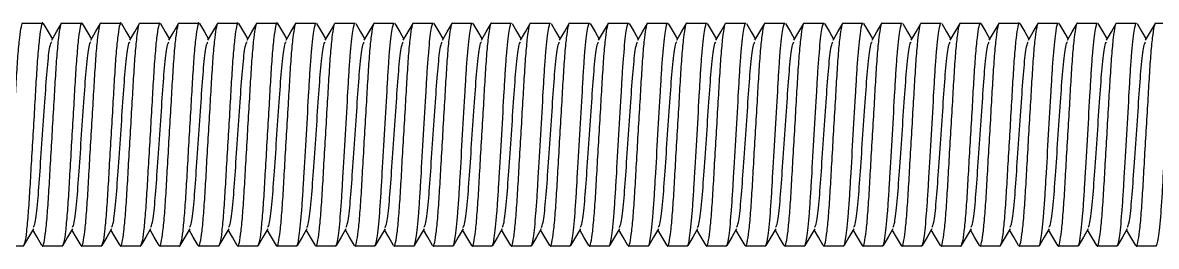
# Model space of a CAD drawing. Header units: inches. Extents: x 2 to 932, y -3 to 1338.
# Drawn here: x 812.16 to 832.47, y 219.99 to 224.01 of the extents above; entities that cross this region are included whole.
import ezdxf

# ---------------------------------------------------------------- set-up
doc = ezdxf.new("R2010")
doc.units = ezdxf.units.IN
doc.header["$MEASUREMENT"] = 0

msp = doc.modelspace()

# ---------------------------------------------------------------- linework, layer by layer
at = {"color": 2}
for p, q in [((812.16, 223.999), (812.514, 223.999)), ((812.524, 223.99), (812.611, 223.839)), ((812.763, 223.84), (812.851, 223.991)), ((812.86, 223.999), (813.214, 223.999)), ((813.223, 223.991), (813.311, 223.84)), ((813.463, 223.839), (813.55, 223.99)), ((813.56, 223.999), (813.914, 223.999)), ((813.924, 223.99), (814.011, 223.839)), ((814.163, 223.84), (814.251, 223.991)), ((814.26, 223.999), (814.614, 223.999)), ((814.623, 223.991), (814.711, 223.84)), ((814.863, 223.839), (814.95, 223.99)), ((814.96, 223.999), (815.314, 223.999)), ((815.324, 223.99), (815.411, 223.839)), ((815.563, 223.84), (815.651, 223.991)), ((815.66, 223.999), (816.014, 223.999)), ((816.023, 223.991), (816.111, 223.84)), ((816.263, 223.839), (816.35, 223.99)), ((816.36, 223.999), (816.714, 223.999)), ((816.724, 223.99), (816.811, 223.839)), ((816.963, 223.84), (817.051, 223.991)), ((817.06, 223.999), (817.414, 223.999)), ((817.423, 223.991), (817.511, 223.84)), ((817.663, 223.839), (817.75, 223.99)), ((817.76, 223.999), (818.114, 223.999)), ((818.124, 223.99), (818.211, 223.839)), ((818.363, 223.84), (818.451, 223.991)), ((818.46, 223.999), (818.814, 223.999)), ((818.823, 223.991), (818.911, 223.84)), ((819.063, 223.839), (819.15, 223.99)), ((819.16, 223.999), (819.514, 223.999)), ((819.524, 223.99), (819.611, 223.839)), ((819.763, 223.84), (819.851, 223.991)), ((819.86, 223.999), (820.214, 223.999)), ((820.223, 223.991), (820.311, 223.84)), ((820.463, 223.839), (820.55, 223.99)), ((820.56, 223.999), (820.914, 223.999)), ((820.924, 223.99), (821.011, 223.839)), ((821.163, 223.84), (821.251, 223.991)), ((821.26, 223.999), (821.614, 223.999)), ((821.623, 223.991), (821.711, 223.84)), ((821.863, 223.839), (821.95, 223.99)), ((821.96, 223.999), (822.314, 223.999)), ((822.324, 223.99), (822.411, 223.839)), ((822.563, 223.84), (822.651, 223.991)), ((822.66, 223.999), (823.014, 223.999)), ((823.023, 223.991), (823.111, 223.84)), ((823.263, 223.839), (823.35, 223.99)), ((823.36, 223.999), (823.714, 223.999)), ((823.724, 223.99), (823.811, 223.839)), ((823.963, 223.84), (824.051, 223.991)), ((824.06, 223.999), (824.414, 223.999)), ((824.423, 223.991), (824.511, 223.84)), ((824.663, 223.839), (824.75, 223.99)), ((824.76, 223.999), (825.114, 223.999)), ((825.124, 223.99), (825.211, 223.839)), ((825.363, 223.84), (825.451, 223.991)), ((825.46, 223.999), (825.814, 223.999)), ((825.823, 223.991), (825.911, 223.84)), ((826.063, 223.839), (826.15, 223.99)), ((826.16, 223.999), (826.514, 223.999)), ((826.524, 223.99), (826.611, 223.839)), ((826.763, 223.84), (826.851, 223.991)), ((826.86, 223.999), (827.214, 223.999)), ((827.223, 223.991), (827.311, 223.84)), ((827.463, 223.839), (827.551, 223.99)), ((827.56, 223.999), (827.914, 223.999)), ((827.924, 223.99), (828.011, 223.839)), ((828.163, 223.84), (828.251, 223.991)), ((828.26, 223.999), (828.614, 223.999)), ((828.623, 223.991), (828.711, 223.84)), ((828.863, 223.84), (828.951, 223.99)), ((828.96, 223.999), (829.314, 223.999)), ((829.324, 223.99), (829.411, 223.839)), ((829.563, 223.84), (829.651, 223.991)), ((829.66, 223.999), (830.014, 223.999)), ((830.023, 223.991), (830.111, 223.84)), ((830.263, 223.84), (830.351, 223.99)), ((830.36, 223.999), (830.714, 223.999)), ((830.724, 223.99), (830.811, 223.84)), ((830.963, 223.84), (831.051, 223.991)), ((831.06, 223.999), (831.414, 223.999)), ((831.423, 223.991), (831.511, 223.84)), ((831.663, 223.84), (831.751, 223.991)), ((831.76, 223.999), (832.114, 223.999)), ((832.124, 223.99), (832.211, 223.84)), ((832.363, 223.84), (832.451, 223.991)), ((832.46, 223.999), (832.814, 223.999)), ((812.611, 223.839), (812.687, 223.709)), ((812.676, 223.689), (812.763, 223.84)), ((813.311, 223.84), (813.387, 223.709)), ((813.376, 223.689), (813.463, 223.839)), ((814.011, 223.839), (814.087, 223.709)), ((814.076, 223.689), (814.163, 223.84)), ((814.711, 223.84), (814.787, 223.709)), ((814.776, 223.689), (814.863, 223.839)), ((815.411, 223.839), (815.487, 223.709)), ((815.476, 223.689), (815.563, 223.84)), ((816.111, 223.84), (816.187, 223.709)), ((816.176, 223.689), (816.263, 223.839)), ((816.811, 223.839), (816.887, 223.709)), ((816.876, 223.689), (816.963, 223.84)), ((817.511, 223.84), (817.587, 223.709)), ((817.575, 223.689), (817.663, 223.839)), ((818.211, 223.839), (818.287, 223.709)), ((818.276, 223.689), (818.363, 223.84)), ((818.911, 223.84), (818.987, 223.709)), ((818.976, 223.689), (819.063, 223.839)), ((819.611, 223.839), (819.687, 223.709)), ((819.676, 223.689), (819.763, 223.84)), ((820.311, 223.84), (820.387, 223.709)), ((820.376, 223.689), (820.463, 223.839)), ((821.011, 223.839), (821.087, 223.709)), ((821.076, 223.689), (821.163, 223.84)), ((821.711, 223.84), (821.787, 223.709)), ((821.776, 223.689), (821.863, 223.839)), ((822.411, 223.839), (822.487, 223.709)), ((822.476, 223.689), (822.563, 223.84)), ((823.111, 223.84), (823.187, 223.709)), ((823.176, 223.689), (823.263, 223.839)), ((823.811, 223.839), (823.887, 223.709)), ((823.876, 223.689), (823.963, 223.84)), ((824.511, 223.84), (824.587, 223.709)), ((824.576, 223.689), (824.663, 223.839)), ((825.211, 223.839), (825.287, 223.709)), ((825.276, 223.689), (825.363, 223.84)), ((825.911, 223.84), (825.987, 223.709)), ((825.976, 223.689), (826.063, 223.839)), ((826.611, 223.839), (826.687, 223.709)), ((826.676, 223.689), (826.763, 223.84)), ((827.311, 223.84), (827.387, 223.709)), ((827.376, 223.689), (827.463, 223.839)), ((828.011, 223.839), (828.087, 223.709)), ((828.076, 223.689), (828.163, 223.84)), ((828.711, 223.84), (828.787, 223.709)), ((828.776, 223.689), (828.863, 223.84)), ((829.411, 223.839), (829.487, 223.709)), ((829.476, 223.689), (829.563, 223.84)), ((830.111, 223.84), (830.187, 223.709)), ((830.176, 223.689), (830.263, 223.84)), ((830.811, 223.84), (830.887, 223.709)), ((830.876, 223.689), (830.963, 223.84)), ((831.511, 223.84), (831.587, 223.709)), ((831.576, 223.689), (831.663, 223.84)), ((832.211, 223.84), (832.287, 223.709)), ((832.276, 223.689), (832.363, 223.84)), ((812.348, 220.309), (812.261, 220.158)), ((812.413, 220.158), (812.337, 220.29)), ((813.048, 220.309), (812.961, 220.158)), ((813.114, 220.158), (813.037, 220.29)), ((813.748, 220.309), (813.661, 220.158)), ((813.813, 220.158), (813.737, 220.29)), ((814.448, 220.309), (814.361, 220.158)), ((814.514, 220.158), (814.437, 220.29)), ((815.148, 220.309), (815.061, 220.158)), ((815.213, 220.158), (815.137, 220.29)), ((815.848, 220.309), (815.761, 220.158)), ((815.914, 220.158), (815.837, 220.29)), ((816.548, 220.309), (816.461, 220.158)), ((816.613, 220.158), (816.537, 220.29)), ((817.248, 220.309), (817.161, 220.158)), ((817.314, 220.158), (817.237, 220.29)), ((817.948, 220.309), (817.861, 220.158)), ((818.013, 220.158), (817.937, 220.29)), ((818.648, 220.309), (818.561, 220.158)), ((818.714, 220.158), (818.637, 220.29)), ((819.348, 220.309), (819.261, 220.158)), ((819.413, 220.158), (819.337, 220.29)), ((820.048, 220.309), (819.961, 220.158)), ((820.114, 220.158), (820.037, 220.29)), ((820.748, 220.309), (820.661, 220.158)), ((820.813, 220.158), (820.737, 220.29)), ((821.448, 220.309), (821.361, 220.158)), ((821.514, 220.158), (821.437, 220.29)), ((822.148, 220.309), (822.061, 220.158)), ((822.213, 220.158), (822.137, 220.29)), ((822.848, 220.309), (822.761, 220.158)), ((822.914, 220.158), (822.837, 220.29)), ((823.548, 220.309), (823.461, 220.158)), ((823.613, 220.158), (823.537, 220.29)), ((824.248, 220.309), (824.161, 220.158)), ((824.313, 220.158), (824.237, 220.29)), ((824.948, 220.309), (824.861, 220.158)), ((825.013, 220.158), (824.937, 220.29)), ((825.648, 220.309), (825.561, 220.158)), ((825.713, 220.158), (825.637, 220.29)), ((826.348, 220.309), (826.261, 220.158)), ((826.413, 220.158), (826.337, 220.29)), ((827.048, 220.309), (826.961, 220.158)), ((827.113, 220.158), (827.037, 220.29)), ((827.748, 220.309), (827.661, 220.158)), ((827.813, 220.158), (827.737, 220.29)), ((828.448, 220.309), (828.361, 220.158)), ((828.513, 220.159), (828.437, 220.29)), ((829.148, 220.309), (829.061, 220.158)), ((829.213, 220.158), (829.137, 220.29)), ((829.848, 220.309), (829.761, 220.158)), ((829.913, 220.159), (829.837, 220.29)), ((830.548, 220.309), (830.461, 220.159)), ((830.613, 220.158), (830.537, 220.29)), ((831.248, 220.309), (831.161, 220.158)), ((831.313, 220.159), (831.237, 220.29)), ((831.948, 220.309), (831.861, 220.159)), ((832.013, 220.158), (831.937, 220.29)), ((812.164, 219.999), (811.81, 219.999)), ((812.261, 220.158), (812.173, 220.007)), ((812.501, 220.008), (812.413, 220.158)), ((812.864, 219.999), (812.51, 219.999)), ((812.961, 220.158), (812.873, 220.008)), ((813.201, 220.007), (813.114, 220.158)), ((813.564, 219.999), (813.21, 219.999)), ((813.661, 220.158), (813.573, 220.007)), ((813.901, 220.008), (813.813, 220.158)), ((814.264, 219.999), (813.91, 219.999)), ((814.361, 220.158), (814.273, 220.007)), ((814.601, 220.007), (814.514, 220.158)), ((814.964, 219.999), (814.61, 219.999)), ((815.061, 220.158), (814.973, 220.007)), ((815.301, 220.007), (815.213, 220.158)), ((815.664, 219.999), (815.31, 219.999)), ((815.761, 220.158), (815.673, 220.007)), ((816.001, 220.007), (815.914, 220.158)), ((816.364, 219.999), (816.01, 219.999)), ((816.461, 220.158), (816.373, 220.007)), ((816.701, 220.007), (816.613, 220.158)), ((817.064, 219.999), (816.71, 219.999)), ((817.161, 220.158), (817.073, 220.007)), ((817.401, 220.007), (817.314, 220.158)), ((817.764, 219.999), (817.41, 219.999)), ((817.861, 220.158), (817.773, 220.007)), ((818.101, 220.007), (818.013, 220.158)), ((818.464, 219.999), (818.11, 219.999)), ((818.561, 220.158), (818.473, 220.007)), ((818.801, 220.007), (818.714, 220.158)), ((819.164, 219.999), (818.81, 219.999)), ((819.261, 220.158), (819.173, 220.007)), ((819.501, 220.007), (819.413, 220.158)), ((819.864, 219.999), (819.51, 219.999)), ((819.961, 220.158), (819.873, 220.007)), ((820.201, 220.007), (820.114, 220.158)), ((820.564, 219.999), (820.21, 219.999)), ((820.661, 220.158), (820.573, 220.007)), ((820.901, 220.007), (820.813, 220.158)), ((821.264, 219.999), (820.91, 219.999)), ((821.361, 220.158), (821.273, 220.007)), ((821.601, 220.007), (821.514, 220.158)), ((821.964, 219.999), (821.61, 219.999)), ((822.061, 220.158), (821.973, 220.007)), ((822.301, 220.007), (822.213, 220.158)), ((822.664, 219.999), (822.31, 219.999)), ((822.761, 220.158), (822.673, 220.007)), ((823.001, 220.007), (822.914, 220.158)), ((823.364, 219.999), (823.01, 219.999)), ((823.461, 220.158), (823.373, 220.007)), ((823.701, 220.007), (823.613, 220.158)), ((824.064, 219.999), (823.71, 219.999)), ((824.161, 220.158), (824.073, 220.007)), ((824.401, 220.007), (824.313, 220.158)), ((824.764, 219.999), (824.41, 219.999)), ((824.861, 220.158), (824.773, 220.008)), ((825.101, 220.007), (825.013, 220.158)), ((825.464, 219.999), (825.11, 219.999)), ((825.561, 220.158), (825.473, 220.007)), ((825.801, 220.008), (825.713, 220.158)), ((826.164, 219.999), (825.81, 219.999)), ((826.261, 220.158), (826.173, 220.008)), ((826.501, 220.007), (826.413, 220.158)), ((826.864, 219.999), (826.51, 219.999)), ((826.961, 220.158), (826.873, 220.007)), ((827.201, 220.008), (827.113, 220.158)), ((827.564, 219.999), (827.21, 219.999)), ((827.661, 220.158), (827.573, 220.008)), ((827.901, 220.007), (827.813, 220.158)), ((828.264, 219.999), (827.91, 219.999)), ((828.361, 220.158), (828.273, 220.007)), ((828.601, 220.008), (828.513, 220.159)), ((828.964, 219.999), (828.61, 219.999)), ((829.061, 220.158), (828.973, 220.008)), ((829.301, 220.007), (829.213, 220.158)), ((829.664, 219.999), (829.31, 219.999)), ((829.761, 220.158), (829.673, 220.007)), ((830.001, 220.008), (829.913, 220.159)), ((830.364, 219.999), (830.01, 219.999)), ((830.461, 220.159), (830.374, 220.008)), ((830.701, 220.007), (830.613, 220.158)), ((831.064, 219.999), (830.71, 219.999)), ((831.161, 220.158), (831.073, 220.008)), ((831.401, 220.008), (831.313, 220.159)), ((831.764, 219.999), (831.41, 219.999)), ((831.861, 220.159), (831.774, 220.008)), ((832.101, 220.007), (832.013, 220.158)), ((832.464, 219.999), (832.11, 219.999))]:
    msp.add_line(p, q, dxfattribs=at)
for points, knots in [([(811.801, 220.023), (811.804, 220.013), (811.816, 219.976), (811.838, 220.05), (811.869, 220.245), (811.9, 220.571), (811.927, 220.988), (811.954, 221.473), (811.985, 221.999), (812.016, 222.526), (812.044, 223.01), (812.071, 223.427), (812.102, 223.755), (812.133, 223.943), (812.151, 224.021), (812.16, 223.999), (812.16, 223.999)], [0, 0, 0, 0, 0.028321, 0.107882, 0.190267, 0.272653, 0.352213, 0.431774, 0.514159, 0.596545, 0.676106, 0.755666, 0.838052, 0.920437, 0.999998, 1, 1, 1, 1]), ([(812.524, 223.975), (812.521, 223.985), (812.508, 224.022), (812.487, 223.949), (812.456, 223.753), (812.425, 223.427), (812.397, 223.01), (812.37, 222.526), (812.339, 221.999), (812.308, 221.473), (812.28, 220.988), (812.254, 220.572), (812.22, 220.244), (812.2, 220.055), (812.155, 219.977), (812.164, 219.999), (812.164, 219.999)], [0, 0, 0, 0, 0.029604, 0.10906, 0.191336, 0.273613, 0.353069, 0.432524, 0.514801, 0.597077, 0.676533, 0.755989, 0.838265, 0.920542, 0.999998, 1, 1, 1, 1]), ([(812.5, 220.023), (812.504, 220.013), (812.516, 219.976), (812.538, 220.05), (812.569, 220.245), (812.6, 220.571), (812.627, 220.988), (812.654, 221.473), (812.685, 221.999), (812.716, 222.526), (812.744, 223.01), (812.771, 223.427), (812.802, 223.755), (812.833, 223.943), (812.851, 224.021), (812.86, 223.999), (812.86, 223.999)], [0, 0, 0, 0, 0.02858, 0.108119, 0.190483, 0.272846, 0.352386, 0.431925, 0.514289, 0.596652, 0.676192, 0.755731, 0.838095, 0.920458, 0.999998, 1, 1, 1, 1]), ([(813.224, 223.975), (813.221, 223.985), (813.208, 224.022), (813.187, 223.948), (813.156, 223.753), (813.125, 223.427), (813.097, 223.01), (813.07, 222.526), (813.039, 221.999), (813.008, 221.473), (812.98, 220.988), (812.954, 220.572), (812.92, 220.244), (812.9, 220.055), (812.855, 219.977), (812.864, 219.999), (812.864, 219.999)], [0, 0, 0, 0, 0.028642, 0.108176, 0.190534, 0.272893, 0.352427, 0.431961, 0.51432, 0.596678, 0.676212, 0.755747, 0.838105, 0.920463, 0.999998, 1, 1, 1, 1]), ([(813.201, 220.023), (813.204, 220.013), (813.216, 219.976), (813.238, 220.05), (813.269, 220.245), (813.3, 220.571), (813.327, 220.988), (813.354, 221.473), (813.385, 221.999), (813.416, 222.526), (813.444, 223.01), (813.471, 223.427), (813.502, 223.755), (813.533, 223.943), (813.551, 224.021), (813.56, 223.999), (813.56, 223.999)], [0, 0, 0, 0, 0.028253, 0.1078192, 0.1902104, 0.2726016, 0.3521678, 0.431734, 0.5141253, 0.5965165, 0.6760827, 0.7556489, 0.8380401, 0.9204313, 0.9999975, 1, 1, 1, 1]), ([(813.924, 223.975), (813.921, 223.985), (813.908, 224.022), (813.887, 223.949), (813.856, 223.753), (813.825, 223.427), (813.797, 223.01), (813.77, 222.526), (813.739, 221.999), (813.708, 221.473), (813.68, 220.988), (813.654, 220.572), (813.62, 220.244), (813.6, 220.055), (813.555, 219.977), (813.564, 219.999), (813.564, 219.999)], [0, 0, 0, 0, 0.029696, 0.109144, 0.191413, 0.273682, 0.35313, 0.432578, 0.514847, 0.597116, 0.676564, 0.756012, 0.838281, 0.920549, 0.999998, 1, 1, 1, 1]), ([(813.9, 220.023), (813.904, 220.013), (813.916, 219.976), (813.938, 220.05), (813.969, 220.245), (814, 220.571), (814.027, 220.988), (814.054, 221.473), (814.085, 221.999), (814.116, 222.526), (814.144, 223.01), (814.171, 223.427), (814.202, 223.755), (814.233, 223.943), (814.251, 224.021), (814.26, 223.999), (814.26, 223.999)], [0, 0, 0, 0, 0.028513, 0.108058, 0.190427, 0.272797, 0.352341, 0.431886, 0.514255, 0.596625, 0.676169, 0.755714, 0.838084, 0.920453, 0.999998, 1, 1, 1, 1]), ([(814.624, 223.975), (814.621, 223.985), (814.608, 224.022), (814.587, 223.948), (814.556, 223.753), (814.525, 223.427), (814.497, 223.01), (814.47, 222.526), (814.439, 221.999), (814.408, 221.473), (814.38, 220.988), (814.354, 220.572), (814.32, 220.244), (814.3, 220.055), (814.255, 219.977), (814.264, 219.999), (814.264, 219.999)], [0, 0, 0, 0, 0.02865, 0.108183, 0.190541, 0.272899, 0.352432, 0.431966, 0.514324, 0.596681, 0.676215, 0.755749, 0.838106, 0.920464, 0.999998, 1, 1, 1, 1]), ([(814.601, 220.022), (814.604, 220.013), (814.616, 219.976), (814.638, 220.05), (814.669, 220.245), (814.7, 220.571), (814.727, 220.988), (814.754, 221.473), (814.785, 221.999), (814.816, 222.526), (814.844, 223.01), (814.871, 223.427), (814.902, 223.755), (814.933, 223.943), (814.951, 224.021), (814.96, 223.999), (814.96, 223.999)], [0, 0, 0, 0, 0.028178, 0.10775, 0.190148, 0.272545, 0.352118, 0.43169, 0.514088, 0.596485, 0.676058, 0.75563, 0.838028, 0.920425, 0.999998, 1, 1, 1, 1]), ([(815.324, 223.975), (815.321, 223.985), (815.308, 224.022), (815.287, 223.949), (815.256, 223.753), (815.225, 223.427), (815.197, 223.01), (815.17, 222.526), (815.139, 221.999), (815.108, 221.473), (815.08, 220.988), (815.054, 220.572), (815.02, 220.244), (815, 220.055), (814.955, 219.977), (814.964, 219.999), (814.964, 219.999)], [0, 0, 0, 0, 0.029765, 0.109208, 0.191471, 0.273734, 0.353176, 0.432618, 0.514881, 0.597144, 0.676587, 0.756029, 0.838292, 0.920555, 0.999998, 1, 1, 1, 1]), ([(815.3, 220.023), (815.304, 220.013), (815.316, 219.976), (815.338, 220.05), (815.369, 220.245), (815.4, 220.571), (815.427, 220.988), (815.454, 221.473), (815.485, 221.999), (815.516, 222.526), (815.544, 223.01), (815.571, 223.427), (815.602, 223.755), (815.633, 223.943), (815.651, 224.021), (815.66, 223.999), (815.66, 223.999)], [0, 0, 0, 0, 0.028459, 0.108008, 0.190382, 0.272756, 0.352305, 0.431855, 0.514228, 0.596602, 0.676151, 0.755701, 0.838074, 0.920448, 0.999998, 1, 1, 1, 1]), ([(816.024, 223.975), (816.021, 223.985), (816.008, 224.022), (815.987, 223.948), (815.956, 223.753), (815.925, 223.427), (815.897, 223.01), (815.87, 222.526), (815.839, 221.999), (815.808, 221.473), (815.78, 220.988), (815.754, 220.572), (815.72, 220.244), (815.7, 220.055), (815.655, 219.977), (815.664, 219.999), (815.664, 219.999)], [0, 0, 0, 0, 0.028652, 0.108186, 0.190543, 0.272901, 0.352434, 0.431968, 0.514325, 0.596682, 0.676216, 0.755749, 0.838107, 0.920464, 0.999998, 1, 1, 1, 1]), ([(816.001, 220.022), (816.004, 220.013), (816.016, 219.976), (816.038, 220.05), (816.069, 220.245), (816.1, 220.571), (816.127, 220.988), (816.154, 221.473), (816.185, 221.999), (816.216, 222.526), (816.244, 223.01), (816.271, 223.427), (816.302, 223.755), (816.333, 223.943), (816.351, 224.021), (816.36, 223.999), (816.36, 223.999)], [0, 0, 0, 0, 0.028096, 0.107675, 0.190079, 0.272484, 0.352063, 0.431642, 0.514047, 0.596451, 0.67603, 0.755609, 0.838014, 0.920418, 0.999998, 1, 1, 1, 1]), ([(816.724, 223.974), (816.721, 223.985), (816.708, 224.022), (816.687, 223.949), (816.656, 223.753), (816.625, 223.427), (816.597, 223.01), (816.57, 222.526), (816.539, 221.999), (816.508, 221.473), (816.48, 220.988), (816.454, 220.572), (816.42, 220.244), (816.4, 220.055), (816.355, 219.977), (816.364, 219.999), (816.364, 219.999)], [0, 0, 0, 0, 0.029813, 0.109252, 0.191511, 0.27377, 0.353208, 0.432647, 0.514905, 0.597164, 0.676603, 0.756041, 0.8383, 0.920559, 0.999998, 1, 1, 1, 1]), ([(816.7, 220.023), (816.704, 220.013), (816.716, 219.976), (816.738, 220.05), (816.769, 220.245), (816.8, 220.571), (816.827, 220.988), (816.854, 221.473), (816.885, 221.999), (816.916, 222.526), (816.944, 223.01), (816.971, 223.427), (817.002, 223.755), (817.033, 223.943), (817.051, 224.021), (817.06, 223.999), (817.06, 223.999)], [0, 0, 0, 0, 0.0284158, 0.1079686, 0.1903461, 0.2727235, 0.3522764, 0.4318292, 0.5142067, 0.5965841, 0.6761369, 0.7556898, 0.8380672, 0.9204447, 0.9999975, 1, 1, 1, 1]), ([(817.064, 219.999), (817.077, 219.999), (817.091, 220.048), (817.122, 220.251), (817.138, 220.404), (817.16, 220.685), (817.167, 220.786), (817.181, 220.998), (817.187, 221.108), (817.208, 221.464), (817.223, 221.731), (817.255, 222.267), (817.27, 222.534), (817.291, 222.891), (817.297, 223), (817.31, 223.212), (817.317, 223.313), (817.34, 223.594), (817.356, 223.748), (817.387, 223.951), (817.401, 223.999), (817.414, 223.999)], [0, 0, 0, 0, 0.125, 0.125, 0.25, 0.25, 0.3125, 0.3125, 0.375, 0.375, 0.5, 0.5, 0.625, 0.625, 0.6875, 0.6875, 0.75, 0.75, 0.875, 0.875, 1, 1, 1, 1]), ([(817.401, 220.022), (817.404, 220.013), (817.416, 219.976), (817.438, 220.05), (817.469, 220.245), (817.5, 220.571), (817.527, 220.988), (817.554, 221.473), (817.585, 221.999), (817.616, 222.526), (817.644, 223.01), (817.671, 223.427), (817.702, 223.755), (817.733, 223.943), (817.751, 224.021), (817.76, 223.999), (817.76, 223.999)], [0, 0, 0, 0, 0.028007, 0.107594, 0.190006, 0.272418, 0.352004, 0.43159, 0.514002, 0.596414, 0.676001, 0.755587, 0.837999, 0.920411, 0.999998, 1, 1, 1, 1]), ([(817.764, 219.999), (817.777, 219.999), (817.791, 220.048), (817.822, 220.251), (817.838, 220.404), (817.86, 220.685), (817.867, 220.786), (817.881, 220.998), (817.887, 221.108), (817.908, 221.464), (817.923, 221.731), (817.955, 222.267), (817.97, 222.534), (817.991, 222.891), (817.997, 223), (818.01, 223.212), (818.017, 223.313), (818.04, 223.594), (818.056, 223.748), (818.087, 223.951), (818.101, 223.999), (818.114, 223.999)], [0, 0, 0, 0, 0.125, 0.125, 0.25, 0.25, 0.3125, 0.3125, 0.375, 0.375, 0.5, 0.5, 0.625, 0.625, 0.6875, 0.6875, 0.75, 0.75, 0.875, 0.875, 1, 1, 1, 1]), ([(818.1, 220.023), (818.104, 220.013), (818.116, 219.976), (818.138, 220.05), (818.169, 220.245), (818.2, 220.571), (818.227, 220.988), (818.254, 221.473), (818.285, 221.999), (818.316, 222.526), (818.344, 223.01), (818.371, 223.427), (818.402, 223.755), (818.433, 223.943), (818.451, 224.021), (818.46, 223.999), (818.46, 223.999)], [0, 0, 0, 0, 0.028383, 0.107938, 0.190319, 0.272699, 0.352254, 0.43181, 0.51419, 0.59657, 0.676126, 0.755682, 0.838062, 0.920442, 0.999998, 1, 1, 1, 1]), ([(818.464, 219.999), (818.477, 219.999), (818.491, 220.048), (818.522, 220.251), (818.538, 220.404), (818.56, 220.685), (818.567, 220.786), (818.581, 220.998), (818.587, 221.108), (818.608, 221.464), (818.623, 221.731), (818.655, 222.267), (818.67, 222.534), (818.691, 222.891), (818.697, 223), (818.71, 223.212), (818.717, 223.313), (818.74, 223.594), (818.756, 223.748), (818.787, 223.951), (818.801, 223.999), (818.814, 223.999)], [0, 0, 0, 0, 0.125, 0.125, 0.25, 0.25, 0.3125, 0.3125, 0.375, 0.375, 0.5, 0.5, 0.625, 0.625, 0.6875, 0.6875, 0.75, 0.75, 0.875, 0.875, 1, 1, 1, 1]), ([(818.801, 220.022), (818.804, 220.013), (818.816, 219.976), (818.838, 220.05), (818.869, 220.245), (818.9, 220.571), (818.927, 220.988), (818.954, 221.473), (818.985, 221.999), (819.016, 222.526), (819.044, 223.01), (819.071, 223.427), (819.102, 223.755), (819.133, 223.943), (819.151, 224.021), (819.16, 223.999), (819.16, 223.999)], [0, 0, 0, 0, 0.027912, 0.107506, 0.189926, 0.272347, 0.351941, 0.431535, 0.513955, 0.596375, 0.675969, 0.755563, 0.837983, 0.920403, 0.999998, 1, 1, 1, 1]), ([(819.164, 219.999), (819.177, 219.999), (819.191, 220.048), (819.222, 220.251), (819.238, 220.404), (819.26, 220.685), (819.267, 220.786), (819.281, 220.998), (819.287, 221.108), (819.308, 221.464), (819.323, 221.731), (819.355, 222.267), (819.37, 222.534), (819.391, 222.891), (819.397, 223), (819.41, 223.212), (819.417, 223.313), (819.44, 223.594), (819.456, 223.748), (819.487, 223.951), (819.501, 223.999), (819.514, 223.999)], [0, 0, 0, 0, 0.125, 0.125, 0.25, 0.25, 0.3125, 0.3125, 0.375, 0.375, 0.5, 0.5, 0.625, 0.625, 0.6875, 0.6875, 0.75, 0.75, 0.875, 0.875, 1, 1, 1, 1]), ([(819.5, 220.023), (819.504, 220.013), (819.516, 219.976), (819.538, 220.05), (819.569, 220.245), (819.6, 220.571), (819.627, 220.988), (819.654, 221.473), (819.685, 221.999), (819.716, 222.526), (819.744, 223.01), (819.771, 223.427), (819.802, 223.755), (819.833, 223.943), (819.851, 224.021), (819.86, 223.999), (819.86, 223.999)], [0, 0, 0, 0, 0.028359, 0.107917, 0.190299, 0.272681, 0.352239, 0.431796, 0.514178, 0.596561, 0.676118, 0.755676, 0.838058, 0.92044, 0.999998, 1, 1, 1, 1]), ([(819.864, 219.999), (819.877, 219.999), (819.891, 220.048), (819.922, 220.251), (819.938, 220.404), (819.96, 220.685), (819.967, 220.786), (819.981, 220.998), (819.987, 221.108), (820.008, 221.464), (820.023, 221.731), (820.055, 222.267), (820.07, 222.534), (820.091, 222.891), (820.097, 223), (820.11, 223.212), (820.117, 223.313), (820.14, 223.594), (820.156, 223.748), (820.187, 223.951), (820.201, 223.999), (820.214, 223.999)], [0, 0, 0, 0, 0.125, 0.125, 0.25, 0.25, 0.3125, 0.3125, 0.375, 0.375, 0.5, 0.5, 0.625, 0.625, 0.6875, 0.6875, 0.75, 0.75, 0.875, 0.875, 1, 1, 1, 1]), ([(820.201, 220.022), (820.204, 220.013), (820.216, 219.976), (820.238, 220.05), (820.269, 220.245), (820.3, 220.571), (820.327, 220.988), (820.354, 221.473), (820.385, 221.999), (820.416, 222.526), (820.444, 223.01), (820.471, 223.427), (820.502, 223.755), (820.533, 223.943), (820.551, 224.021), (820.56, 223.999), (820.56, 223.999)], [0, 0, 0, 0, 0.027938, 0.10753, 0.189948, 0.272366, 0.351958, 0.43155, 0.513968, 0.596386, 0.675978, 0.75557, 0.837988, 0.920406, 0.999998, 1, 1, 1, 1]), ([(820.564, 219.999), (820.577, 219.999), (820.591, 220.048), (820.622, 220.251), (820.638, 220.404), (820.66, 220.685), (820.667, 220.786), (820.681, 220.998), (820.687, 221.108), (820.708, 221.464), (820.723, 221.731), (820.755, 222.267), (820.77, 222.534), (820.791, 222.891), (820.797, 223), (820.81, 223.212), (820.817, 223.313), (820.84, 223.594), (820.856, 223.748), (820.887, 223.951), (820.901, 223.999), (820.914, 223.999)], [0, 0, 0, 0, 0.125, 0.125, 0.25, 0.25, 0.3125, 0.3125, 0.375, 0.375, 0.5, 0.5, 0.625, 0.625, 0.6875, 0.6875, 0.75, 0.75, 0.875, 0.875, 1, 1, 1, 1]), ([(820.901, 220.023), (820.904, 220.013), (820.916, 219.976), (820.938, 220.05), (820.969, 220.245), (821, 220.571), (821.027, 220.988), (821.054, 221.473), (821.085, 221.999), (821.116, 222.526), (821.144, 223.01), (821.171, 223.427), (821.202, 223.755), (821.233, 223.943), (821.251, 224.021), (821.26, 223.999), (821.26, 223.999)], [0, 0, 0, 0, 0.028344, 0.107903, 0.190287, 0.27267, 0.352229, 0.431788, 0.514171, 0.596554, 0.676113, 0.755672, 0.838055, 0.920439, 0.999998, 1, 1, 1, 1]), ([(821.264, 219.999), (821.277, 219.999), (821.291, 220.048), (821.322, 220.251), (821.338, 220.404), (821.36, 220.685), (821.367, 220.786), (821.381, 220.998), (821.387, 221.108), (821.408, 221.464), (821.423, 221.731), (821.455, 222.267), (821.47, 222.534), (821.491, 222.891), (821.497, 223), (821.51, 223.212), (821.517, 223.313), (821.54, 223.594), (821.556, 223.748), (821.587, 223.951), (821.601, 223.999), (821.614, 223.999)], [0, 0, 0, 0, 0.125, 0.125, 0.25, 0.25, 0.3125, 0.3125, 0.375, 0.375, 0.5, 0.5, 0.625, 0.625, 0.6875, 0.6875, 0.75, 0.75, 0.875, 0.875, 1, 1, 1, 1]), ([(821.601, 220.022), (821.604, 220.013), (821.616, 219.976), (821.638, 220.05), (821.669, 220.245), (821.7, 220.571), (821.727, 220.988), (821.754, 221.473), (821.785, 221.999), (821.816, 222.526), (821.844, 223.01), (821.871, 223.427), (821.902, 223.755), (821.933, 223.943), (821.951, 224.021), (821.96, 223.999), (821.96, 223.999)], [0, 0, 0, 0, 0.028098, 0.107677, 0.190082, 0.272486, 0.352065, 0.431644, 0.514048, 0.596452, 0.676031, 0.75561, 0.838014, 0.920419, 0.999998, 1, 1, 1, 1]), ([(821.964, 219.999), (821.977, 219.999), (821.991, 220.048), (822.022, 220.251), (822.038, 220.404), (822.06, 220.685), (822.067, 220.786), (822.081, 220.998), (822.087, 221.108), (822.108, 221.464), (822.123, 221.731), (822.155, 222.267), (822.17, 222.534), (822.191, 222.891), (822.197, 223), (822.21, 223.212), (822.217, 223.313), (822.24, 223.594), (822.256, 223.748), (822.287, 223.951), (822.301, 223.999), (822.314, 223.999)], [0, 0, 0, 0, 0.125, 0.125, 0.25, 0.25, 0.3125, 0.3125, 0.375, 0.375, 0.5, 0.5, 0.625, 0.625, 0.6875, 0.6875, 0.75, 0.75, 0.875, 0.875, 1, 1, 1, 1]), ([(822.301, 220.023), (822.304, 220.013), (822.316, 219.976), (822.338, 220.05), (822.369, 220.245), (822.4, 220.571), (822.427, 220.988), (822.454, 221.473), (822.485, 221.999), (822.516, 222.526), (822.544, 223.01), (822.571, 223.427), (822.602, 223.755), (822.633, 223.943), (822.651, 224.021), (822.66, 223.999), (822.66, 223.999)], [0, 0, 0, 0, 0.028337, 0.107897, 0.190281, 0.272665, 0.352224, 0.431783, 0.514167, 0.596551, 0.676111, 0.75567, 0.838054, 0.920438, 0.999998, 1, 1, 1, 1]), ([(822.664, 219.999), (822.677, 219.999), (822.691, 220.048), (822.722, 220.251), (822.738, 220.404), (822.76, 220.685), (822.767, 220.786), (822.781, 220.998), (822.787, 221.108), (822.808, 221.464), (822.823, 221.731), (822.855, 222.267), (822.87, 222.534), (822.891, 222.891), (822.897, 223), (822.91, 223.212), (822.917, 223.313), (822.94, 223.594), (822.956, 223.748), (822.987, 223.951), (823.001, 223.999), (823.014, 223.999)], [0, 0, 0, 0, 0.125, 0.125, 0.25, 0.25, 0.3125, 0.3125, 0.375, 0.375, 0.5, 0.5, 0.625, 0.625, 0.6875, 0.6875, 0.75, 0.75, 0.875, 0.875, 1, 1, 1, 1]), ([(823.001, 220.023), (823.004, 220.013), (823.016, 219.976), (823.038, 220.05), (823.069, 220.245), (823.1, 220.571), (823.127, 220.988), (823.154, 221.473), (823.185, 221.999), (823.216, 222.526), (823.244, 223.01), (823.271, 223.427), (823.302, 223.755), (823.333, 223.943), (823.351, 224.021), (823.36, 223.999), (823.36, 223.999)], [0, 0, 0, 0, 0.028258, 0.107823, 0.190214, 0.272605, 0.352171, 0.431737, 0.514128, 0.596518, 0.676084, 0.75565, 0.838041, 0.920432, 0.999998, 1, 1, 1, 1]), ([(823.364, 219.999), (823.377, 219.999), (823.391, 220.048), (823.422, 220.251), (823.438, 220.404), (823.46, 220.685), (823.467, 220.786), (823.481, 220.998), (823.487, 221.108), (823.508, 221.464), (823.523, 221.731), (823.555, 222.267), (823.57, 222.534), (823.591, 222.891), (823.597, 223), (823.61, 223.212), (823.617, 223.313), (823.64, 223.594), (823.656, 223.748), (823.687, 223.951), (823.701, 223.999), (823.714, 223.999)], [0, 0, 0, 0, 0.125, 0.125, 0.25, 0.25, 0.3125, 0.3125, 0.375, 0.375, 0.5, 0.5, 0.625, 0.625, 0.6875, 0.6875, 0.75, 0.75, 0.875, 0.875, 1, 1, 1, 1]), ([(823.701, 220.023), (823.704, 220.013), (823.716, 219.976), (823.738, 220.05), (823.769, 220.245), (823.8, 220.571), (823.827, 220.988), (823.854, 221.473), (823.885, 221.999), (823.916, 222.526), (823.944, 223.01), (823.971, 223.427), (824.002, 223.755), (824.033, 223.943), (824.051, 224.021), (824.06, 223.999), (824.06, 223.999)], [0, 0, 0, 0, 0.028337, 0.107896, 0.19028, 0.272665, 0.352224, 0.431783, 0.514167, 0.596551, 0.676111, 0.75567, 0.838054, 0.920438, 0.999998, 1, 1, 1, 1]), ([(824.064, 219.999), (824.077, 219.999), (824.091, 220.048), (824.122, 220.251), (824.138, 220.404), (824.16, 220.685), (824.167, 220.786), (824.181, 220.998), (824.187, 221.108), (824.208, 221.464), (824.223, 221.731), (824.255, 222.267), (824.27, 222.534), (824.291, 222.891), (824.297, 223), (824.31, 223.212), (824.317, 223.313), (824.34, 223.594), (824.356, 223.748), (824.387, 223.951), (824.401, 223.999), (824.414, 223.999)], [0, 0, 0, 0, 0.125, 0.125, 0.25, 0.25, 0.3125, 0.3125, 0.375, 0.375, 0.5, 0.5, 0.625, 0.625, 0.6875, 0.6875, 0.75, 0.75, 0.875, 0.875, 1, 1, 1, 1]), ([(824.4, 220.023), (824.404, 220.013), (824.416, 219.976), (824.438, 220.05), (824.469, 220.245), (824.5, 220.571), (824.527, 220.988), (824.554, 221.473), (824.585, 221.999), (824.616, 222.526), (824.644, 223.01), (824.671, 223.427), (824.702, 223.755), (824.733, 223.943), (824.751, 224.021), (824.76, 223.999), (824.76, 223.999)], [0, 0, 0, 0, 0.028415, 0.107968, 0.190346, 0.272723, 0.352276, 0.431829, 0.514207, 0.596584, 0.676137, 0.75569, 0.838067, 0.920445, 0.999998, 1, 1, 1, 1]), ([(824.764, 219.999), (824.777, 219.999), (824.791, 220.048), (824.822, 220.251), (824.838, 220.404), (824.86, 220.685), (824.867, 220.786), (824.881, 220.998), (824.887, 221.108), (824.908, 221.464), (824.923, 221.731), (824.955, 222.267), (824.97, 222.534), (824.991, 222.891), (824.997, 223), (825.01, 223.212), (825.017, 223.313), (825.04, 223.594), (825.056, 223.748), (825.087, 223.951), (825.101, 223.999), (825.114, 223.999)], [0, 0, 0, 0, 0.125, 0.125, 0.25, 0.25, 0.3125, 0.3125, 0.375, 0.375, 0.5, 0.5, 0.625, 0.625, 0.6875, 0.6875, 0.75, 0.75, 0.875, 0.875, 1, 1, 1, 1]), ([(825.101, 220.023), (825.104, 220.013), (825.116, 219.976), (825.138, 220.05), (825.169, 220.245), (825.2, 220.571), (825.227, 220.988), (825.254, 221.473), (825.285, 221.999), (825.316, 222.526), (825.344, 223.01), (825.371, 223.427), (825.402, 223.755), (825.433, 223.943), (825.451, 224.021), (825.46, 223.999), (825.46, 223.999)], [0, 0, 0, 0, 0.0283429, 0.1079017, 0.1902853, 0.2726689, 0.3522278, 0.4317866, 0.5141702, 0.5965538, 0.6761127, 0.7556715, 0.8380551, 0.9204387, 0.9999975, 1, 1, 1, 1]), ([(825.464, 219.999), (825.477, 219.999), (825.491, 220.048), (825.522, 220.251), (825.538, 220.404), (825.56, 220.685), (825.567, 220.786), (825.581, 220.998), (825.587, 221.108), (825.608, 221.464), (825.623, 221.731), (825.655, 222.267), (825.67, 222.534), (825.691, 222.891), (825.697, 223), (825.71, 223.212), (825.717, 223.313), (825.74, 223.594), (825.756, 223.748), (825.787, 223.951), (825.801, 223.999), (825.814, 223.999)], [0, 0, 0, 0, 0.125, 0.125, 0.25, 0.25, 0.3125, 0.3125, 0.375, 0.375, 0.5, 0.5, 0.625, 0.625, 0.6875, 0.6875, 0.75, 0.75, 0.875, 0.875, 1, 1, 1, 1]), ([(825.8, 220.023), (825.804, 220.013), (825.816, 219.976), (825.838, 220.05), (825.869, 220.245), (825.9, 220.571), (825.927, 220.988), (825.954, 221.473), (825.985, 221.999), (826.016, 222.526), (826.044, 223.01), (826.071, 223.427), (826.102, 223.755), (826.133, 223.943), (826.151, 224.021), (826.16, 223.999), (826.16, 223.999)], [0, 0, 0, 0, 0.028571, 0.108111, 0.190475, 0.272839, 0.35238, 0.43192, 0.514284, 0.596648, 0.676189, 0.755729, 0.838093, 0.920457, 0.999998, 1, 1, 1, 1]), ([(826.164, 219.999), (826.177, 219.999), (826.191, 220.048), (826.222, 220.251), (826.238, 220.404), (826.26, 220.685), (826.267, 220.786), (826.281, 220.998), (826.287, 221.108), (826.308, 221.464), (826.323, 221.731), (826.355, 222.267), (826.37, 222.534), (826.391, 222.891), (826.397, 223), (826.41, 223.212), (826.417, 223.313), (826.44, 223.594), (826.456, 223.748), (826.487, 223.951), (826.501, 223.999), (826.514, 223.999)], [0, 0, 0, 0, 0.125, 0.125, 0.25, 0.25, 0.3125, 0.3125, 0.375, 0.375, 0.5, 0.5, 0.625, 0.625, 0.6875, 0.6875, 0.75, 0.75, 0.875, 0.875, 1, 1, 1, 1]), ([(826.5, 220.023), (826.504, 220.013), (826.516, 219.976), (826.538, 220.05), (826.569, 220.245), (826.6, 220.571), (826.627, 220.988), (826.654, 221.473), (826.685, 221.999), (826.716, 222.526), (826.744, 223.01), (826.771, 223.427), (826.802, 223.755), (826.833, 223.943), (826.851, 224.021), (826.86, 223.999), (826.86, 223.999)], [0, 0, 0, 0, 0.028354, 0.107912, 0.190295, 0.272677, 0.352235, 0.431793, 0.514176, 0.596558, 0.676116, 0.755674, 0.838057, 0.92044, 0.999998, 1, 1, 1, 1]), ([(826.864, 219.999), (826.877, 219.999), (826.891, 220.048), (826.922, 220.251), (826.938, 220.404), (826.96, 220.685), (826.967, 220.786), (826.981, 220.998), (826.987, 221.108), (827.008, 221.464), (827.023, 221.731), (827.055, 222.267), (827.07, 222.534), (827.091, 222.891), (827.097, 223), (827.11, 223.212), (827.117, 223.313), (827.14, 223.594), (827.156, 223.748), (827.187, 223.951), (827.201, 223.999), (827.214, 223.999)], [0, 0, 0, 0, 0.125, 0.125, 0.25, 0.25, 0.3125, 0.3125, 0.375, 0.375, 0.5, 0.5, 0.625, 0.625, 0.6875, 0.6875, 0.75, 0.75, 0.875, 0.875, 1, 1, 1, 1]), ([(827.2, 220.023), (827.204, 220.013), (827.216, 219.976), (827.238, 220.05), (827.269, 220.245), (827.3, 220.571), (827.327, 220.988), (827.354, 221.473), (827.385, 221.999), (827.416, 222.526), (827.444, 223.01), (827.471, 223.427), (827.502, 223.755), (827.533, 223.943), (827.551, 224.021), (827.56, 223.999), (827.56, 223.999)], [0, 0, 0, 0, 0.028722, 0.10825, 0.190601, 0.272953, 0.352481, 0.432008, 0.51436, 0.596711, 0.676239, 0.755767, 0.838118, 0.92047, 0.999998, 1, 1, 1, 1]), ([(827.564, 219.999), (827.577, 219.999), (827.591, 220.048), (827.622, 220.251), (827.638, 220.404), (827.66, 220.685), (827.667, 220.786), (827.681, 220.998), (827.687, 221.108), (827.708, 221.464), (827.723, 221.731), (827.755, 222.267), (827.77, 222.534), (827.791, 222.891), (827.797, 223), (827.81, 223.212), (827.817, 223.313), (827.84, 223.594), (827.856, 223.748), (827.887, 223.951), (827.901, 223.999), (827.914, 223.999)], [0, 0, 0, 0, 0.125, 0.125, 0.25, 0.25, 0.3125, 0.3125, 0.375, 0.375, 0.5, 0.5, 0.625, 0.625, 0.6875, 0.6875, 0.75, 0.75, 0.875, 0.875, 1, 1, 1, 1]), ([(827.9, 220.023), (827.904, 220.013), (827.916, 219.976), (827.938, 220.05), (827.969, 220.245), (828, 220.571), (828.027, 220.988), (828.054, 221.473), (828.085, 221.999), (828.116, 222.526), (828.144, 223.01), (828.171, 223.427), (828.202, 223.755), (828.233, 223.943), (828.251, 224.021), (828.26, 223.999), (828.26, 223.999)], [0, 0, 0, 0, 0.0283695, 0.1079261, 0.1903075, 0.2726888, 0.3522455, 0.4318022, 0.5141835, 0.5965649, 0.6761215, 0.7556782, 0.8380595, 0.9204409, 0.9999975, 1, 1, 1, 1]), ([(828.264, 219.999), (828.277, 219.999), (828.291, 220.048), (828.322, 220.251), (828.338, 220.404), (828.36, 220.685), (828.367, 220.786), (828.381, 220.998), (828.387, 221.108), (828.408, 221.464), (828.423, 221.731), (828.455, 222.267), (828.47, 222.534), (828.491, 222.891), (828.497, 223), (828.51, 223.212), (828.517, 223.313), (828.54, 223.594), (828.556, 223.748), (828.587, 223.951), (828.601, 223.999), (828.614, 223.999)], [0, 0, 0, 0, 0.125, 0.125, 0.25, 0.25, 0.3125, 0.3125, 0.375, 0.375, 0.5, 0.5, 0.625, 0.625, 0.6875, 0.6875, 0.75, 0.75, 0.875, 0.875, 1, 1, 1, 1]), ([(828.6, 220.023), (828.604, 220.013), (828.616, 219.976), (828.638, 220.05), (828.669, 220.245), (828.7, 220.571), (828.727, 220.988), (828.754, 221.473), (828.785, 221.999), (828.816, 222.526), (828.844, 223.01), (828.871, 223.427), (828.902, 223.755), (828.933, 223.943), (828.951, 224.021), (828.96, 223.999), (828.96, 223.999)], [0, 0, 0, 0, 0.028869, 0.108385, 0.190724, 0.273063, 0.352578, 0.432094, 0.514433, 0.596772, 0.676288, 0.755804, 0.838143, 0.920482, 0.999998, 1, 1, 1, 1]), ([(829.324, 223.975), (829.321, 223.985), (829.308, 224.022), (829.287, 223.948), (829.256, 223.753), (829.225, 223.427), (829.197, 223.01), (829.17, 222.526), (829.139, 221.999), (829.108, 221.473), (829.08, 220.988), (829.054, 220.572), (829.02, 220.244), (829, 220.055), (828.955, 219.977), (828.964, 219.999), (828.964, 219.999)], [0, 0, 0, 0, 0.029448, 0.108916, 0.191206, 0.273496, 0.352965, 0.432433, 0.514723, 0.597013, 0.676481, 0.755949, 0.838239, 0.920529, 0.999998, 1, 1, 1, 1]), ([(829.3, 220.023), (829.304, 220.013), (829.316, 219.976), (829.338, 220.05), (829.369, 220.245), (829.4, 220.571), (829.427, 220.988), (829.454, 221.473), (829.485, 221.999), (829.516, 222.526), (829.544, 223.01), (829.571, 223.427), (829.602, 223.755), (829.633, 223.943), (829.651, 224.021), (829.66, 223.999), (829.66, 223.999)], [0, 0, 0, 0, 0.028389, 0.107944, 0.190323, 0.272703, 0.352258, 0.431813, 0.514193, 0.596573, 0.676128, 0.755683, 0.838063, 0.920442, 0.999998, 1, 1, 1, 1]), ([(830.024, 223.976), (830.021, 223.985), (830.008, 224.022), (829.987, 223.948), (829.956, 223.753), (829.925, 223.427), (829.897, 223.01), (829.87, 222.526), (829.839, 221.999), (829.808, 221.473), (829.78, 220.988), (829.754, 220.572), (829.72, 220.244), (829.7, 220.055), (829.655, 219.977), (829.664, 219.999), (829.664, 219.999)], [0, 0, 0, 0, 0.028479, 0.108027, 0.190399, 0.272771, 0.352319, 0.431866, 0.514238, 0.59661, 0.676158, 0.755706, 0.838078, 0.92045, 0.999998, 1, 1, 1, 1]), ([(830, 220.023), (830.004, 220.013), (830.016, 219.976), (830.038, 220.05), (830.069, 220.245), (830.1, 220.571), (830.127, 220.988), (830.154, 221.473), (830.185, 221.999), (830.216, 222.526), (830.244, 223.01), (830.271, 223.427), (830.302, 223.755), (830.333, 223.943), (830.351, 224.021), (830.36, 223.999), (830.36, 223.999)], [0, 0, 0, 0, 0.02901, 0.108514, 0.190841, 0.273168, 0.352672, 0.432176, 0.514504, 0.596831, 0.676335, 0.755839, 0.838166, 0.920493, 0.999998, 1, 1, 1, 1]), ([(830.364, 219.999), (830.377, 219.999), (830.391, 220.048), (830.422, 220.251), (830.438, 220.404), (830.46, 220.685), (830.467, 220.786), (830.481, 220.998), (830.487, 221.108), (830.508, 221.464), (830.523, 221.731), (830.555, 222.267), (830.57, 222.534), (830.591, 222.891), (830.597, 223), (830.61, 223.212), (830.617, 223.313), (830.64, 223.594), (830.656, 223.748), (830.687, 223.951), (830.701, 223.999), (830.714, 223.999)], [0, 0, 0, 0, 0.125, 0.125, 0.25, 0.25, 0.3125, 0.3125, 0.375, 0.375, 0.5, 0.5, 0.625, 0.625, 0.6875, 0.6875, 0.75, 0.75, 0.875, 0.875, 1, 1, 1, 1]), ([(830.7, 220.023), (830.704, 220.013), (830.716, 219.976), (830.738, 220.05), (830.769, 220.245), (830.8, 220.571), (830.827, 220.988), (830.854, 221.473), (830.885, 221.999), (830.916, 222.526), (830.944, 223.01), (830.971, 223.427), (831.002, 223.755), (831.033, 223.943), (831.051, 224.021), (831.06, 223.999), (831.06, 223.999)], [0, 0, 0, 0, 0.028411, 0.107964, 0.190342, 0.27272, 0.352273, 0.431826, 0.514204, 0.596582, 0.676135, 0.755689, 0.838066, 0.920444, 0.999998, 1, 1, 1, 1]), ([(831.064, 219.999), (831.077, 219.999), (831.091, 220.048), (831.122, 220.251), (831.138, 220.404), (831.16, 220.685), (831.167, 220.786), (831.181, 220.998), (831.187, 221.108), (831.208, 221.464), (831.223, 221.731), (831.255, 222.267), (831.27, 222.534), (831.291, 222.891), (831.297, 223), (831.31, 223.212), (831.317, 223.313), (831.34, 223.594), (831.356, 223.748), (831.387, 223.951), (831.401, 223.999), (831.414, 223.999)], [0, 0, 0, 0, 0.125, 0.125, 0.25, 0.25, 0.3125, 0.3125, 0.375, 0.375, 0.5, 0.5, 0.625, 0.625, 0.6875, 0.6875, 0.75, 0.75, 0.875, 0.875, 1, 1, 1, 1]), ([(831.4, 220.023), (831.404, 220.013), (831.416, 219.976), (831.438, 220.05), (831.469, 220.245), (831.5, 220.571), (831.527, 220.988), (831.554, 221.473), (831.585, 221.999), (831.616, 222.526), (831.644, 223.01), (831.671, 223.427), (831.702, 223.755), (831.733, 223.943), (831.751, 224.021), (831.76, 223.999), (831.76, 223.999)], [0, 0, 0, 0, 0.0291432, 0.1086365, 0.1909523, 0.273268, 0.3527613, 0.4322546, 0.5145704, 0.5968861, 0.6763794, 0.7558727, 0.8381885, 0.9205042, 0.9999975, 1, 1, 1, 1]), ([(831.764, 219.999), (831.777, 219.999), (831.791, 220.048), (831.822, 220.251), (831.838, 220.404), (831.86, 220.685), (831.867, 220.786), (831.881, 220.998), (831.887, 221.108), (831.908, 221.464), (831.923, 221.731), (831.955, 222.267), (831.97, 222.534), (831.991, 222.891), (831.997, 223), (832.01, 223.212), (832.017, 223.313), (832.04, 223.594), (832.056, 223.748), (832.087, 223.951), (832.101, 223.999), (832.114, 223.999)], [0, 0, 0, 0, 0.125, 0.125, 0.25, 0.25, 0.3125, 0.3125, 0.375, 0.375, 0.5, 0.5, 0.625, 0.625, 0.6875, 0.6875, 0.75, 0.75, 0.875, 0.875, 1, 1, 1, 1]), ([(832.1, 220.023), (832.104, 220.013), (832.116, 219.976), (832.138, 220.05), (832.169, 220.245), (832.2, 220.571), (832.227, 220.988), (832.254, 221.473), (832.285, 221.999), (832.316, 222.526), (832.344, 223.01), (832.371, 223.427), (832.402, 223.755), (832.433, 223.943), (832.451, 224.021), (832.46, 223.999), (832.46, 223.999)], [0, 0, 0, 0, 0.028435, 0.107986, 0.190362, 0.272738, 0.352289, 0.43184, 0.514216, 0.596592, 0.676143, 0.755695, 0.83807, 0.920446, 0.999998, 1, 1, 1, 1]), ([(832.464, 219.999), (832.477, 219.999), (832.491, 220.048), (832.522, 220.251), (832.538, 220.404), (832.56, 220.685), (832.567, 220.786), (832.581, 220.998), (832.587, 221.108), (832.608, 221.464), (832.623, 221.731), (832.655, 222.267), (832.67, 222.534), (832.691, 222.891), (832.697, 223), (832.71, 223.212), (832.717, 223.313), (832.74, 223.594), (832.756, 223.748), (832.787, 223.951), (832.801, 223.999), (832.814, 223.999)], [0, 0, 0, 0, 0.125, 0.125, 0.25, 0.25, 0.3125, 0.3125, 0.375, 0.375, 0.5, 0.5, 0.625, 0.625, 0.6875, 0.6875, 0.75, 0.75, 0.875, 0.875, 1, 1, 1, 1]), ([(812.349, 220.334), (812.359, 220.354), (812.384, 220.403), (812.427, 220.771), (812.466, 221.331), (812.512, 221.999), (812.558, 222.668), (812.597, 223.228), (812.641, 223.595), (812.665, 223.644), (812.675, 223.664)], [0, 0, 0, 0, 0.096782, 0.233432, 0.364658, 0.500119, 0.635579, 0.766806, 0.903456, 1, 1, 1, 1]), ([(813.049, 220.334), (813.059, 220.354), (813.084, 220.403), (813.127, 220.771), (813.166, 221.331), (813.212, 221.999), (813.258, 222.668), (813.297, 223.228), (813.341, 223.594), (813.365, 223.643), (813.375, 223.663)], [0, 0, 0, 0, 0.0969517, 0.2337292, 0.3650781, 0.500665, 0.636252, 0.7676009, 0.9043784, 1, 1, 1, 1]), ([(813.749, 220.334), (813.759, 220.354), (813.784, 220.403), (813.827, 220.771), (813.866, 221.331), (813.912, 221.999), (813.958, 222.668), (813.997, 223.228), (814.041, 223.595), (814.065, 223.644), (814.075, 223.664)], [0, 0, 0, 0, 0.096807, 0.233456, 0.364682, 0.500141, 0.635601, 0.766826, 0.903475, 1, 1, 1, 1]), ([(814.449, 220.334), (814.459, 220.354), (814.484, 220.403), (814.527, 220.771), (814.566, 221.331), (814.612, 221.999), (814.658, 222.668), (814.697, 223.228), (814.741, 223.594), (814.765, 223.643), (814.775, 223.663)], [0, 0, 0, 0, 0.097133, 0.233892, 0.365223, 0.500792, 0.636361, 0.767692, 0.904451, 1, 1, 1, 1]), ([(815.149, 220.334), (815.159, 220.354), (815.184, 220.403), (815.227, 220.771), (815.266, 221.331), (815.312, 221.999), (815.358, 222.668), (815.397, 223.228), (815.441, 223.595), (815.465, 223.644), (815.475, 223.664)], [0, 0, 0, 0, 0.0968283, 0.2334764, 0.364701, 0.5001596, 0.6356181, 0.7668427, 0.9034908, 1, 1, 1, 1]), ([(815.849, 220.334), (815.859, 220.354), (815.883, 220.403), (815.927, 220.771), (815.966, 221.331), (816.012, 221.999), (816.058, 222.668), (816.097, 223.228), (816.141, 223.594), (816.165, 223.643), (816.175, 223.663)], [0, 0, 0, 0, 0.097317, 0.234054, 0.365364, 0.500911, 0.636458, 0.767768, 0.904505, 1, 1, 1, 1]), ([(816.549, 220.334), (816.559, 220.354), (816.584, 220.403), (816.627, 220.771), (816.666, 221.331), (816.712, 221.999), (816.758, 222.668), (816.797, 223.228), (816.841, 223.595), (816.865, 223.644), (816.875, 223.664)], [0, 0, 0, 0, 0.096845, 0.233492, 0.364716, 0.500173, 0.635631, 0.766854, 0.903501, 1, 1, 1, 1]), ([(817.249, 220.333), (817.259, 220.354), (817.283, 220.402), (817.327, 220.771), (817.366, 221.331), (817.412, 221.999), (817.458, 222.668), (817.497, 223.228), (817.541, 223.594), (817.565, 223.643), (817.575, 223.663)], [0, 0, 0, 0, 0.097502, 0.234214, 0.365499, 0.501021, 0.636543, 0.767829, 0.904541, 1, 1, 1, 1]), ([(817.949, 220.334), (817.959, 220.354), (817.984, 220.403), (818.027, 220.771), (818.066, 221.331), (818.112, 221.999), (818.158, 222.668), (818.197, 223.228), (818.241, 223.595), (818.265, 223.644), (818.275, 223.664)], [0, 0, 0, 0, 0.096857, 0.233503, 0.364725, 0.500182, 0.635638, 0.766861, 0.903507, 1, 1, 1, 1]), ([(818.649, 220.333), (818.659, 220.354), (818.683, 220.402), (818.727, 220.771), (818.766, 221.331), (818.812, 221.999), (818.858, 222.668), (818.897, 223.228), (818.941, 223.594), (818.965, 223.643), (818.975, 223.663)], [0, 0, 0, 0, 0.097686, 0.234369, 0.365628, 0.501121, 0.636614, 0.767872, 0.904555, 1, 1, 1, 1]), ([(819.349, 220.334), (819.359, 220.354), (819.384, 220.403), (819.427, 220.771), (819.466, 221.331), (819.512, 221.999), (819.558, 222.668), (819.597, 223.228), (819.641, 223.595), (819.665, 223.644), (819.675, 223.664)], [0, 0, 0, 0, 0.096862, 0.233507, 0.364728, 0.500184, 0.63564, 0.766861, 0.903506, 1, 1, 1, 1]), ([(820.049, 220.333), (820.059, 220.353), (820.083, 220.402), (820.127, 220.771), (820.166, 221.331), (820.212, 221.999), (820.258, 222.668), (820.297, 223.228), (820.341, 223.594), (820.365, 223.643), (820.375, 223.663)], [0, 0, 0, 0, 0.0977186, 0.2343924, 0.3656416, 0.5011257, 0.6366097, 0.767859, 0.9045327, 1, 1, 1, 1]), ([(820.749, 220.334), (820.759, 220.354), (820.784, 220.403), (820.827, 220.771), (820.866, 221.331), (820.912, 221.999), (820.958, 222.668), (820.997, 223.228), (821.041, 223.595), (821.065, 223.644), (821.075, 223.664)], [0, 0, 0, 0, 0.096859, 0.233504, 0.364725, 0.500179, 0.635634, 0.766855, 0.903499, 1, 1, 1, 1]), ([(821.449, 220.333), (821.459, 220.354), (821.483, 220.402), (821.527, 220.771), (821.566, 221.331), (821.612, 221.999), (821.658, 222.668), (821.697, 223.228), (821.741, 223.594), (821.765, 223.643), (821.775, 223.663)], [0, 0, 0, 0, 0.097594, 0.2342784, 0.3655379, 0.5010325, 0.6365271, 0.7677866, 0.904471, 1, 1, 1, 1]), ([(822.149, 220.334), (822.159, 220.354), (822.184, 220.403), (822.227, 220.771), (822.266, 221.331), (822.312, 221.999), (822.358, 222.668), (822.397, 223.228), (822.441, 223.595), (822.465, 223.644), (822.475, 223.664)], [0, 0, 0, 0, 0.096849, 0.233493, 0.364713, 0.500167, 0.635622, 0.766842, 0.903486, 1, 1, 1, 1]), ([(822.849, 220.333), (822.859, 220.354), (822.883, 220.402), (822.927, 220.771), (822.966, 221.331), (823.012, 221.999), (823.058, 222.668), (823.097, 223.228), (823.141, 223.594), (823.165, 223.643), (823.175, 223.663)], [0, 0, 0, 0, 0.0974734, 0.2341639, 0.3654292, 0.5009299, 0.6364306, 0.767696, 0.9043865, 1, 1, 1, 1]), ([(823.549, 220.334), (823.559, 220.354), (823.584, 220.403), (823.627, 220.771), (823.666, 221.331), (823.712, 221.999), (823.758, 222.668), (823.797, 223.228), (823.841, 223.595), (823.865, 223.644), (823.875, 223.664)], [0, 0, 0, 0, 0.096829, 0.233473, 0.364693, 0.500147, 0.635601, 0.766822, 0.903465, 1, 1, 1, 1]), ([(824.249, 220.333), (824.259, 220.354), (824.283, 220.403), (824.327, 220.771), (824.366, 221.331), (824.412, 221.999), (824.458, 222.668), (824.497, 223.228), (824.541, 223.595), (824.565, 223.643), (824.575, 223.663)], [0, 0, 0, 0, 0.097357, 0.234049, 0.365315, 0.500817, 0.63632, 0.767586, 0.904278, 1, 1, 1, 1]), ([(824.949, 220.334), (824.959, 220.354), (824.984, 220.403), (825.027, 220.771), (825.066, 221.331), (825.112, 221.999), (825.158, 222.668), (825.197, 223.228), (825.241, 223.595), (825.265, 223.644), (825.275, 223.664)], [0, 0, 0, 0, 0.0968, 0.233443, 0.364664, 0.500118, 0.635573, 0.766793, 0.903437, 1, 1, 1, 1]), ([(825.649, 220.334), (825.659, 220.354), (825.683, 220.403), (825.727, 220.771), (825.766, 221.331), (825.812, 221.999), (825.858, 222.668), (825.897, 223.228), (825.941, 223.595), (825.965, 223.643), (825.975, 223.663)], [0, 0, 0, 0, 0.097244, 0.233933, 0.365196, 0.500695, 0.636194, 0.767457, 0.904146, 1, 1, 1, 1]), ([(826.349, 220.334), (826.359, 220.354), (826.384, 220.403), (826.427, 220.771), (826.466, 221.331), (826.512, 221.999), (826.558, 222.668), (826.597, 223.228), (826.641, 223.595), (826.665, 223.644), (826.675, 223.664)], [0, 0, 0, 0, 0.0967588, 0.2334035, 0.3646248, 0.50008, 0.6355352, 0.7667565, 0.9034012, 1, 1, 1, 1]), ([(827.049, 220.334), (827.059, 220.354), (827.083, 220.403), (827.127, 220.771), (827.166, 221.331), (827.212, 221.999), (827.258, 222.668), (827.297, 223.228), (827.341, 223.595), (827.365, 223.644), (827.375, 223.664)], [0, 0, 0, 0, 0.097136, 0.233816, 0.365071, 0.500562, 0.636052, 0.767308, 0.903988, 1, 1, 1, 1]), ([(827.749, 220.334), (827.759, 220.354), (827.784, 220.403), (827.827, 220.771), (827.866, 221.331), (827.912, 221.999), (827.958, 222.668), (827.997, 223.228), (828.041, 223.595), (828.065, 223.644), (828.075, 223.664)], [0, 0, 0, 0, 0.096706, 0.233352, 0.364575, 0.500032, 0.635488, 0.766711, 0.903357, 1, 1, 1, 1]), ([(828.449, 220.334), (828.459, 220.354), (828.484, 220.403), (828.527, 220.771), (828.566, 221.331), (828.612, 221.999), (828.658, 222.668), (828.697, 223.228), (828.741, 223.595), (828.765, 223.644), (828.775, 223.664)], [0, 0, 0, 0, 0.097035, 0.233706, 0.364952, 0.500433, 0.635915, 0.767161, 0.903832, 1, 1, 1, 1]), ([(829.149, 220.334), (829.159, 220.354), (829.184, 220.403), (829.227, 220.771), (829.266, 221.331), (829.312, 221.999), (829.358, 222.668), (829.397, 223.228), (829.441, 223.595), (829.465, 223.644), (829.475, 223.664)], [0, 0, 0, 0, 0.096646, 0.233294, 0.364518, 0.499976, 0.635434, 0.766658, 0.903306, 1, 1, 1, 1]), ([(829.849, 220.334), (829.859, 220.354), (829.884, 220.403), (829.927, 220.771), (829.966, 221.331), (830.012, 221.999), (830.058, 222.668), (830.097, 223.228), (830.141, 223.595), (830.165, 223.644), (830.175, 223.664)], [0, 0, 0, 0, 0.096943, 0.233606, 0.364845, 0.500318, 0.635792, 0.767031, 0.903694, 1, 1, 1, 1]), ([(830.549, 220.334), (830.559, 220.354), (830.584, 220.403), (830.627, 220.771), (830.666, 221.331), (830.712, 221.999), (830.758, 222.668), (830.797, 223.228), (830.841, 223.595), (830.865, 223.644), (830.875, 223.664)], [0, 0, 0, 0, 0.09657, 0.23322, 0.364447, 0.499908, 0.635368, 0.766595, 0.903245, 1, 1, 1, 1]), ([(831.249, 220.334), (831.259, 220.354), (831.284, 220.403), (831.327, 220.771), (831.366, 221.331), (831.412, 221.999), (831.458, 222.668), (831.497, 223.228), (831.541, 223.595), (831.565, 223.644), (831.575, 223.664)], [0, 0, 0, 0, 0.09686, 0.233516, 0.36475, 0.500217, 0.635684, 0.766918, 0.903575, 1, 1, 1, 1]), ([(831.949, 220.334), (831.959, 220.354), (831.984, 220.403), (832.027, 220.771), (832.066, 221.331), (832.112, 221.999), (832.158, 222.668), (832.197, 223.228), (832.241, 223.595), (832.265, 223.644), (832.275, 223.664)], [0, 0, 0, 0, 0.096478, 0.233132, 0.364362, 0.499827, 0.635291, 0.766522, 0.903176, 1, 1, 1, 1])]:
    msp.add_open_spline(points, degree=3, knots=knots, dxfattribs=at)

doc.saveas('drawing.dxf')
